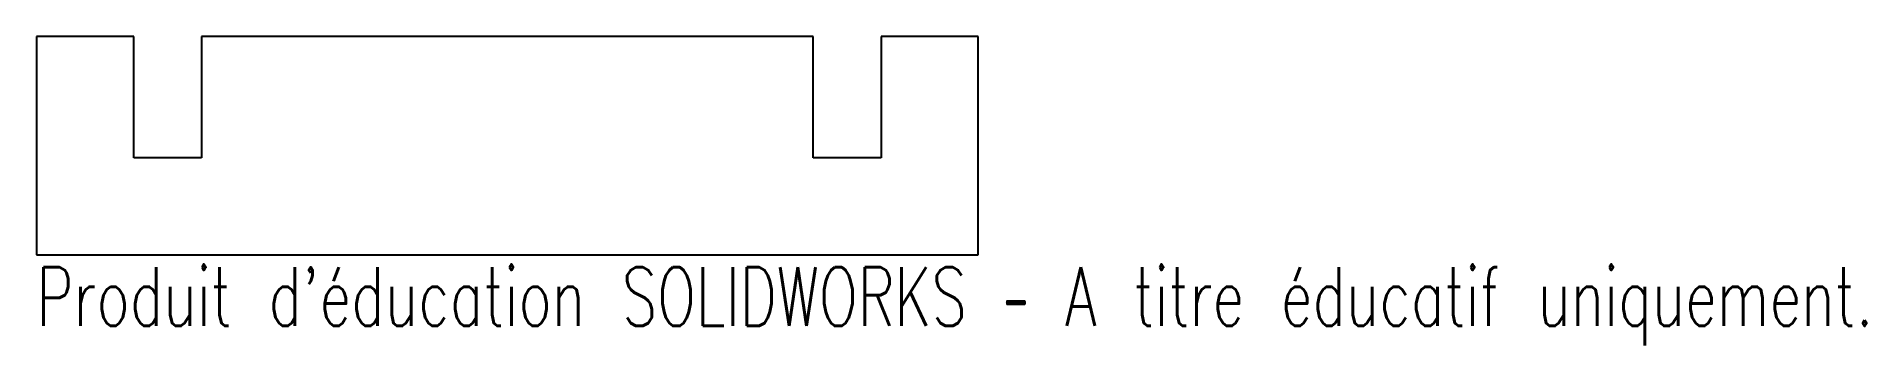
# Model space of a CAD drawing. Header units: millimetres. Extents: x 0 to 151, y -7 to 18.
import ezdxf

# ---------------------------------------------------------------- set-up
doc = ezdxf.new("R2010")
doc.units = ezdxf.units.MM
doc.styles.add('SLDTEXTSTYLE0', font='TXT', dxfattribs={"width": 0.7, "bigfont": 'bigfont'})

msp = doc.modelspace()

# ---------------------------------------------------------------- linework, layer by layer
at = {"color": 7, "linetype": 'Continuous', "lineweight": 25}
for p, q in [((8, 18), (0, 18)), ((0, 18), (0, 0)), ((8, 8), (8, 18)), ((64, 18), (13.6, 18)), ((13.6, 18), (13.6, 8)), ((64, 8), (64, 18)), ((77.6, 18), (69.6, 18)), ((69.6, 18), (69.6, 8)), ((77.6, 0), (77.6, 18)), ((13.6, 8), (8, 8)), ((69.6, 8), (64, 8)), ((0, 0), (77.6, 0))]:
    msp.add_line(p, q, dxfattribs=at)

# ---------------------------------------------------------------- texts
at = {"color": 7, "linetype": 'Continuous', "insert": (0, -1.02), "char_height": 4.8336, "attachment_point": 1, "style": 'SLDTEXTSTYLE0'}
msp.add_mtext("Produit d'éducation SOLIDWORKS – A titre éducatif uniquement.", dxfattribs=at)

doc.saveas('drawing.dxf')
